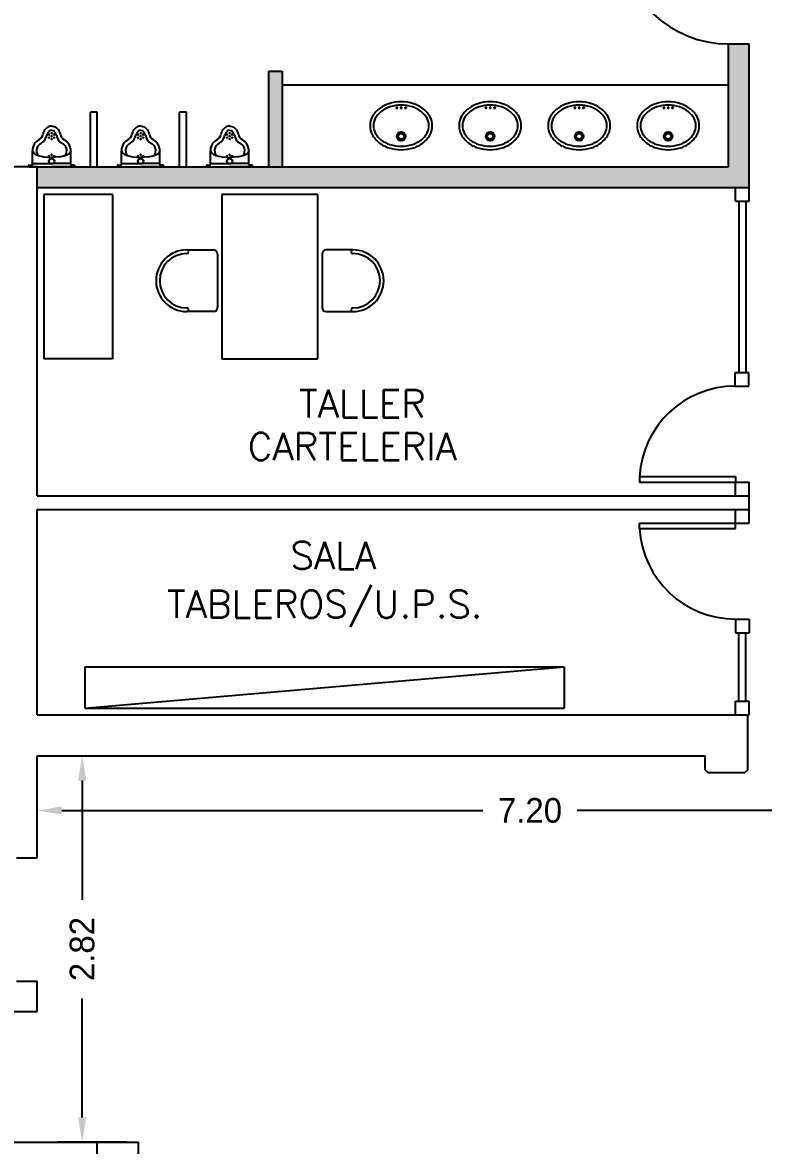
# Model space of a CAD drawing. Header units: metres. Extents: x 95 to 486, y 2972 to 3465.
# Drawn here: x 175.57 to 180.98, y 3406.43 to 3414.63 of the extents above; entities that cross this region are included whole.
import ezdxf

# ---------------------------------------------------------------- set-up
doc = ezdxf.new("R2010")
doc.units = ezdxf.units.M
for name, color, linetype in [('0_HOJA-CARATULA', 7, 'Continuous'), ('0_MUROS', 7, 'Continuous'), ('0_PUERTAS-VENTANAS', 3, 'Continuous'), ('0_SANITARIOS', 1, 'Continuous'), ('C_COTAS', 5, 'Continuous'), ('E_EQUIPAMIENTO', 1, 'Continuous'), ('T_TEXTOS', 3, 'Continuous')]:
    doc.layers.add(name, color=color, linetype=linetype)
doc.styles.add('ROMANS', font='romans.shx', dxfattribs={"width": 0.8, "height": 0.15})
doc.dimstyles.get("Standard").update_dxf_attribs({"dimtxt": 0.18, "dimasz": 0.18, "dimexe": 0.18, "dimexo": 0.0625, "dimgap": 0.09, "dimtad": 0, "dimzin": 0, "dimdsep": 46, "dimtxsty": 'Standard', "dimcen": 0.09, "dimadec": 0, "dimazin": 0, "dimtfac": 1, "dimtofl": 0, "dimtmove": 0, "dimatfit": 3, "dimfxl": 1, "dimtolj": 1, "dimtzin": 0, "dimarcsym": 0})
doc.dimstyles.new('STANDARD$0', dxfattribs={"dimtxt": 0.2, "dimasz": 0.18, "dimexe": 0.18, "dimexo": 0.0625, "dimgap": 0.09, "dimtad": 0, "dimzin": 0, "dimdsep": 46, "dimtxsty": 'ROMANS', "dimblk": 'OBLIQUE', "dimsah": 1, "dimcen": 0.09, "dimse1": 1, "dimse2": 1, "dimadec": 0, "dimazin": 0, "dimtfac": 1, "dimtofl": 0, "dimtmove": 0, "dimatfit": 3, "dimldrblk": 'OBLIQUE', "dimfxl": 1, "dimtolj": 1, "dimtzin": 0, "dimarcsym": 0})

# ---------------------------------------------------------------- blocks, each defined once
blk = doc.blocks.new('*D303')
at = {"layer": 'C_COTAS', "color": 0, "lineweight": -2, "transparency": 16777216}
for p, q in [((175.7411, 3409.2745), (176.188, 3409.2745)), ((176.008, 3409.0945), (176.008, 3408.2251)), ((176.008, 3406.6358), (176.008, 3407.5051)), ((176.3286, 3406.4558), (175.828, 3406.4558))]:
    blk.add_line(p, q, dxfattribs=at)
at = {"layer": 'C_COTAS', "color": 0, "transparency": 16777216}
for points in [[(175.978, 3409.0945), (176.038, 3409.0945), (176.008, 3409.2745)], [(175.978, 3406.6358), (176.038, 3406.6358), (176.008, 3406.4558)]]:
    blk.add_solid(points, dxfattribs=at)
at = {"layer": 'DEFPOINTS', "color": 0, "transparency": 16777216}
for p in [(175.6786, 3409.2745), (176.008, 3406.4558), (176.3911, 3406.4558)]:
    blk.add_point(p, dxfattribs=at)
at = {"layer": 'C_COTAS', "color": 0, "transparency": 16777216, "insert": (176.008, 3407.8651), "char_height": 0.18, "attachment_point": 5, "rotation": 90}
blk.add_mtext('\\A1;2.82', dxfattribs=at)
blk = doc.blocks.new('*D304')
at = {"layer": 'C_COTAS', "color": 0, "lineweight": -2, "transparency": 16777216}
for p, q in [((175.6786, 3408.712), (175.6786, 3409.0564)), ((182.8786, 3407.9859), (182.8786, 3409.0564)), ((175.8586, 3408.8764), (178.9336, 3408.8764)), ((182.6986, 3408.8764), (179.6236, 3408.8764))]:
    blk.add_line(p, q, dxfattribs=at)
at = {"layer": 'C_COTAS', "color": 0, "transparency": 16777216}
for points in [[(175.8586, 3408.9064), (175.8586, 3408.8464), (175.6786, 3408.8764)], [(182.6986, 3408.9064), (182.6986, 3408.8464), (182.8786, 3408.8764)]]:
    blk.add_solid(points, dxfattribs=at)
at = {"layer": 'DEFPOINTS', "color": 0, "transparency": 16777216}
for p in [(175.6786, 3408.8764), (175.6786, 3408.6495), (182.8786, 3407.9234)]:
    blk.add_point(p, dxfattribs=at)
at = {"layer": 'C_COTAS', "color": 0, "transparency": 16777216, "insert": (179.2786, 3408.8764), "char_height": 0.18, "attachment_point": 5}
blk.add_mtext('\\A1;7.20', dxfattribs=at)

msp = doc.modelspace()

# ---------------------------------------------------------------- hatches: boundary and pattern name
at = {"layer": '0_MUROS'}
msp.add_hatch(color=256, dxfattribs=at).paths.add_polyline_path([(176.8186, 3413.5745), (175.6786, 3413.5745), (175.6786, 3413.4245), (180.8786, 3413.4245), (180.8786, 3414.4745), (180.7286, 3414.4745), (180.7286, 3413.5745)])
h = msp.add_hatch(color=256, dxfattribs=at)
h.paths.add_polyline_path([(177.4686, 3414.2745), (177.3686, 3414.2745), (177.3686, 3413.5745), (177.4686, 3413.5745)])
h.paths.add_polyline_path([(174.8186, 3414.2745), (174.7186, 3414.2745), (174.7186, 3413.5745), (174.8186, 3413.5745)])

# ---------------------------------------------------------------- linework, layer by layer
at = {"layer": '0_HOJA-CARATULA'}
for p, q in [((175.5286, 3408.5306), (175.6786, 3408.5306)), ((175.5286, 3407.6306), (175.6786, 3407.6306))]:
    msp.add_line(p, q, dxfattribs=at)
at = {"layer": '0_MUROS'}
for p, q in [((180.7286, 3413.5745), (180.7286, 3414.4745)), ((180.7286, 3414.4745), (180.8786, 3414.4745)), ((180.8786, 3413.4245), (180.8786, 3414.4745)), ((177.3686, 3414.2745), (177.3686, 3413.5745)), ((177.3686, 3414.2745), (177.4686, 3414.2745)), ((177.4686, 3414.2745), (177.4686, 3413.5745)), ((176.1186, 3413.9745), (176.0686, 3413.9745)), ((176.0686, 3413.5745), (176.0686, 3413.9745)), ((176.1186, 3413.9745), (176.0686, 3413.9745)), ((176.0686, 3413.5745), (176.0686, 3413.9745)), ((176.1186, 3413.5745), (176.1186, 3413.9745)), ((176.1186, 3413.5745), (176.1186, 3413.9745)), ((176.7186, 3413.5745), (176.7186, 3413.9745)), ((176.7686, 3413.9745), (176.7186, 3413.9745)), ((176.7186, 3413.5745), (176.7186, 3413.9745)), ((176.7686, 3413.9745), (176.7186, 3413.9745)), ((176.7186, 3413.5745), (176.7186, 3413.9745)), ((176.7686, 3413.9745), (176.7186, 3413.9745)), ((176.7686, 3413.5745), (176.7686, 3413.9745)), ((176.7686, 3413.5745), (176.7686, 3413.9745)), ((176.7686, 3413.5745), (176.7686, 3413.9745)), ((175.6786, 3413.5745), (171.3786, 3413.5745)), ((175.6786, 3413.5745), (177.3686, 3413.5745)), ((175.6786, 3411.1745), (175.6786, 3413.5745)), ((176.8186, 3413.5745), (180.7286, 3413.5745)), ((175.6786, 3413.4245), (180.8786, 3413.4245)), ((175.6786, 3411.1745), (180.8786, 3411.1745)), ((180.8786, 3411.0745), (180.8786, 3411.1745)), ((175.6786, 3409.5745), (175.6786, 3411.0745)), ((175.6786, 3411.0745), (180.8786, 3411.0745)), ((175.6786, 3409.5745), (180.8686, 3409.5745)), ((180.8686, 3409.2745), (180.8686, 3409.5745)), ((175.6786, 3409.2745), (180.5579, 3409.2745)), ((175.6786, 3408.5306), (175.6786, 3409.2745)), ((180.5579, 3409.1745), (180.5579, 3409.2745)), ((180.8686, 3409.1745), (180.8686, 3409.2745)), ((180.8686, 3409.2745), (180.8686, 3409.2745)), ((180.5779, 3409.1545), (180.5579, 3409.1745)), ((180.5779, 3409.1545), (180.8486, 3409.1545)), ((180.8686, 3409.1745), (180.8486, 3409.1545)), ((175.6786, 3408.5306), (175.6786, 3408.581)), ((175.6786, 3407.4058), (175.6786, 3407.6306)), ((175.6786, 3407.4058), (172.4038, 3407.4058)), ((170.5286, 3406.4558), (176.4186, 3406.4558)), ((176.1186, 3406.3058), (176.1186, 3406.4558)), ((176.4186, 3406.3058), (176.4186, 3406.4558))]:
    msp.add_line(p, q, dxfattribs=at)
at = {"layer": '0_PUERTAS-VENTANAS'}
for p, q in [((180.7786, 3413.3245), (180.7786, 3413.4245)), ((180.8786, 3413.3245), (180.8786, 3413.4245)), ((180.7786, 3413.3245), (180.8786, 3413.3245)), ((180.7786, 3413.3245), (180.8786, 3413.3245)), ((180.8036, 3413.3245), (180.8036, 3412.0745)), ((180.8536, 3413.3245), (180.8536, 3412.0745)), ((180.7779, 3411.9745), (180.7779, 3412.0745)), ((180.7779, 3412.0745), (180.8779, 3412.0745)), ((180.7779, 3412.0745), (180.8779, 3412.0745)), ((180.8779, 3411.9745), (180.8779, 3412.0745)), ((180.7779, 3411.9745), (180.8779, 3411.9745)), ((180.0786, 3411.3145), (180.7786, 3411.3145)), ((180.0786, 3411.3145), (180.0786, 3411.2745)), ((180.0786, 3411.2745), (180.7786, 3411.2745)), ((180.7786, 3411.3145), (180.7786, 3411.2745)), ((180.7786, 3411.1745), (180.7786, 3411.2745)), ((180.7786, 3411.2745), (180.8786, 3411.2745)), ((180.7786, 3411.2745), (180.8786, 3411.2745)), ((180.8786, 3411.1745), (180.8786, 3411.2745)), ((180.7786, 3411.1745), (180.8786, 3411.1745)), ((180.7793, 3410.9745), (180.7793, 3411.0745)), ((180.8793, 3410.9745), (180.8793, 3411.0745)), ((180.0793, 3410.9745), (180.7793, 3410.9745)), ((180.0793, 3410.9345), (180.0793, 3410.9745)), ((180.0793, 3410.9345), (180.7793, 3410.9345)), ((180.7793, 3410.9345), (180.7793, 3410.9745)), ((180.7793, 3410.9745), (180.8793, 3410.9745)), ((180.7793, 3410.9745), (180.8793, 3410.9745)), ((180.7786, 3410.2745), (180.7786, 3410.1745)), ((180.7786, 3410.2745), (180.8786, 3410.2745)), ((180.8786, 3410.2745), (180.8786, 3410.1745)), ((180.7786, 3410.1745), (180.8786, 3410.1745)), ((180.7786, 3410.1745), (180.8786, 3410.1745)), ((180.8043, 3409.6745), (180.8043, 3410.1745)), ((180.8543, 3409.6745), (180.8543, 3410.1745)), ((180.7793, 3409.5745), (180.7793, 3409.6745)), ((180.7793, 3409.6745), (180.8793, 3409.6745)), ((180.7793, 3409.6745), (180.8793, 3409.6745)), ((180.8793, 3409.5745), (180.8793, 3409.6745)), ((180.7793, 3409.5745), (180.8793, 3409.5745))]:
    msp.add_line(p, q, dxfattribs=at)
at = {"layer": '0_PUERTAS-VENTANAS', "color": 5}
for centre, radius, start, end in [((180.7286, 3415.2745), 0.8016, 183.57633, 270), ((180.7775, 3411.2745), 0.7, 89.90638, 176.72425), ((180.7782, 3410.9745), 0.7, 183.27575, 270.09362)]:
    msp.add_arc(centre, radius, start, end, dxfattribs=at)
at = {"layer": '0_SANITARIOS'}
msp.add_line((177.4686, 3414.1745), (180.7286, 3414.1745), dxfattribs=at)
at = {"layer": '0_SANITARIOS', "color": 2}
for p, q in [((175.7848, 3413.8745), (175.7596, 3413.8674)), ((175.7848, 3413.8745), (175.7596, 3413.8674)), ((175.7848, 3413.8745), (175.81, 3413.8674)), ((175.7848, 3413.8745), (175.81, 3413.8674)), ((176.4348, 3413.8745), (176.4096, 3413.8674)), ((176.4348, 3413.8745), (176.4096, 3413.8674)), ((176.4348, 3413.8745), (176.46, 3413.8674)), ((176.4348, 3413.8745), (176.46, 3413.8674)), ((177.0848, 3413.8745), (177.0596, 3413.8674)), ((177.0848, 3413.8745), (177.0596, 3413.8674)), ((177.0848, 3413.8745), (177.11, 3413.8674)), ((177.0848, 3413.8745), (177.11, 3413.8674)), ((175.7848, 3413.8433), (175.7722, 3413.8398)), ((175.7848, 3413.8433), (175.7722, 3413.8398)), ((175.7848, 3413.8433), (175.7975, 3413.8398)), ((175.7848, 3413.8433), (175.7975, 3413.8398)), ((176.4348, 3413.8433), (176.4222, 3413.8398)), ((176.4348, 3413.8433), (176.4222, 3413.8398)), ((176.4348, 3413.8433), (176.4475, 3413.8398)), ((176.4348, 3413.8433), (176.4475, 3413.8398)), ((177.0848, 3413.8433), (177.0722, 3413.8398)), ((177.0848, 3413.8433), (177.0722, 3413.8398)), ((177.0848, 3413.8433), (177.0975, 3413.8398)), ((177.0848, 3413.8433), (177.0975, 3413.8398)), ((175.6448, 3413.6921), (175.6518, 3413.6773)), ((175.6448, 3413.5935), (175.6448, 3413.6921)), ((175.6448, 3413.6921), (175.6518, 3413.6773)), ((175.6448, 3413.5935), (175.6448, 3413.6921)), ((175.7275, 3413.6485), (175.7848, 3413.6444)), ((175.7275, 3413.6485), (175.7848, 3413.6444)), ((175.8422, 3413.6485), (175.7848, 3413.6444)), ((175.8422, 3413.6485), (175.7848, 3413.6444)), ((175.9248, 3413.6921), (175.9179, 3413.6773)), ((175.9248, 3413.6921), (175.9179, 3413.6773)), ((175.9248, 3413.5935), (175.9248, 3413.6921)), ((175.9248, 3413.5935), (175.9248, 3413.6921)), ((176.2948, 3413.6921), (176.3018, 3413.6773)), ((176.2948, 3413.5935), (176.2948, 3413.6921)), ((176.2948, 3413.6921), (176.3018, 3413.6773)), ((176.2948, 3413.5935), (176.2948, 3413.6921)), ((176.3775, 3413.6485), (176.4348, 3413.6444)), ((176.3775, 3413.6485), (176.4348, 3413.6444)), ((176.4922, 3413.6485), (176.4348, 3413.6444)), ((176.4922, 3413.6485), (176.4348, 3413.6444)), ((176.5748, 3413.6921), (176.5679, 3413.6773)), ((176.5748, 3413.6921), (176.5679, 3413.6773)), ((176.5748, 3413.5935), (176.5748, 3413.6921)), ((176.5748, 3413.5935), (176.5748, 3413.6921)), ((176.9448, 3413.6921), (176.9518, 3413.6773)), ((176.9448, 3413.5935), (176.9448, 3413.6921)), ((176.9448, 3413.6921), (176.9518, 3413.6773)), ((176.9448, 3413.5935), (176.9448, 3413.6921)), ((177.0275, 3413.6485), (177.0848, 3413.6444)), ((177.0275, 3413.6485), (177.0848, 3413.6444)), ((177.1422, 3413.6485), (177.0848, 3413.6444)), ((177.1422, 3413.6485), (177.0848, 3413.6444)), ((177.2248, 3413.6921), (177.2179, 3413.6773)), ((177.2248, 3413.6921), (177.2179, 3413.6773)), ((177.2248, 3413.5935), (177.2248, 3413.6921)), ((177.2248, 3413.5935), (177.2248, 3413.6921)), ((175.6208, 3413.5865), (175.6378, 3413.5865)), ((175.6208, 3413.5745), (175.7848, 3413.5745)), ((175.6498, 3413.5995), (175.7742, 3413.5995)), ((175.6498, 3413.5995), (175.7742, 3413.5995)), ((175.9488, 3413.5745), (175.7848, 3413.5745)), ((175.9198, 3413.5995), (175.7955, 3413.5995)), ((175.9198, 3413.5995), (175.7955, 3413.5995)), ((175.9488, 3413.5865), (175.9318, 3413.5865)), ((176.2708, 3413.5865), (176.2878, 3413.5865)), ((176.2708, 3413.5745), (176.4348, 3413.5745)), ((176.2998, 3413.5995), (176.4242, 3413.5995)), ((176.2998, 3413.5995), (176.4242, 3413.5995)), ((176.5988, 3413.5745), (176.4348, 3413.5745)), ((176.5698, 3413.5995), (176.4455, 3413.5995)), ((176.5698, 3413.5995), (176.4455, 3413.5995)), ((176.5988, 3413.5865), (176.5818, 3413.5865)), ((176.9208, 3413.5865), (176.9378, 3413.5865)), ((176.9208, 3413.5745), (177.0848, 3413.5745)), ((176.9498, 3413.5995), (177.0742, 3413.5995)), ((176.9498, 3413.5995), (177.0742, 3413.5995)), ((177.2488, 3413.5745), (177.0848, 3413.5745)), ((177.2198, 3413.5995), (177.0955, 3413.5995)), ((177.2198, 3413.5995), (177.0955, 3413.5995)), ((177.2488, 3413.5865), (177.2318, 3413.5865))]:
    msp.add_line(p, q, dxfattribs=at)
for centre, radius in [((175.7658, 3413.8106), 0.003), ((175.7658, 3413.8106), 0.003), ((175.7658, 3413.7886), 0.003), ((175.7658, 3413.7886), 0.003), ((175.7848, 3413.8216), 0.003), ((175.7848, 3413.8216), 0.003), ((175.7848, 3413.7996), 0.003), ((175.7848, 3413.7996), 0.003), ((175.8039, 3413.8106), 0.003), ((175.8039, 3413.8106), 0.003), ((175.8039, 3413.7886), 0.003), ((175.8039, 3413.7886), 0.003), ((176.4158, 3413.8106), 0.003), ((176.4158, 3413.8106), 0.003), ((176.4158, 3413.7886), 0.003), ((176.4158, 3413.7886), 0.003), ((176.4348, 3413.8216), 0.003), ((176.4348, 3413.8216), 0.003), ((176.4348, 3413.7996), 0.003), ((176.4348, 3413.7996), 0.003), ((176.4539, 3413.8106), 0.003), ((176.4539, 3413.8106), 0.003), ((176.4539, 3413.7886), 0.003), ((176.4539, 3413.7886), 0.003), ((177.0658, 3413.8106), 0.003), ((177.0658, 3413.8106), 0.003), ((177.0658, 3413.7886), 0.003), ((177.0658, 3413.7886), 0.003), ((177.0848, 3413.8216), 0.003), ((177.0848, 3413.8216), 0.003), ((177.0848, 3413.7996), 0.003), ((177.0848, 3413.7996), 0.003), ((177.1039, 3413.8106), 0.003), ((177.1039, 3413.8106), 0.003), ((177.1039, 3413.7886), 0.003), ((177.1039, 3413.7886), 0.003), ((178.3375, 3413.7982), 0.0325), ((178.3375, 3413.7982), 0.021), ((178.9875, 3413.7982), 0.0325), ((178.9875, 3413.7982), 0.021), ((179.6375, 3413.7982), 0.0325), ((179.6375, 3413.7982), 0.021), ((180.2875, 3413.7982), 0.0325), ((180.2875, 3413.7982), 0.021), ((175.7848, 3413.7776), 0.003), ((175.7848, 3413.7776), 0.003), ((176.4348, 3413.7776), 0.003), ((176.4348, 3413.7776), 0.003), ((177.0848, 3413.7776), 0.003), ((177.0848, 3413.7776), 0.003), ((175.7658, 3413.6527), 0.003), ((175.7658, 3413.6527), 0.003), ((175.7848, 3413.6164), 0.02), ((175.7848, 3413.6164), 0.02), ((175.7848, 3413.6637), 0.003), ((175.7848, 3413.6637), 0.003), ((175.8039, 3413.6527), 0.003), ((175.8039, 3413.6527), 0.003), ((176.4158, 3413.6527), 0.003), ((176.4158, 3413.6527), 0.003), ((176.4348, 3413.6164), 0.02), ((176.4348, 3413.6164), 0.02), ((176.4348, 3413.6637), 0.003), ((176.4348, 3413.6637), 0.003), ((176.4539, 3413.6527), 0.003), ((176.4539, 3413.6527), 0.003), ((177.0658, 3413.6527), 0.003), ((177.0658, 3413.6527), 0.003), ((177.0848, 3413.6164), 0.02), ((177.0848, 3413.6164), 0.02), ((177.0848, 3413.6637), 0.003), ((177.0848, 3413.6637), 0.003), ((177.1039, 3413.6527), 0.003), ((177.1039, 3413.6527), 0.003)]:
    msp.add_circle(centre, radius, dxfattribs=at)
for centre, radius, start, end in [((178.3188, 3413.8141), 0.2331, 107.67322, 127.56859), ((178.3375, 3413.7554), 0.2948, 90, 107.67322), ((178.3375, 3413.7554), 0.2948, 72.32678, 90), ((178.3563, 3413.8141), 0.2331, 52.43141, 72.32678), ((178.9688, 3413.8141), 0.2331, 107.67322, 127.56859), ((178.9875, 3413.7554), 0.2948, 90, 107.67322), ((178.9875, 3413.7554), 0.2948, 72.32678, 90), ((179.0063, 3413.8141), 0.2331, 52.43141, 72.32678), ((179.6188, 3413.8141), 0.2331, 107.67322, 127.56859), ((179.6375, 3413.7554), 0.2948, 90, 107.67322), ((179.6375, 3413.7554), 0.2948, 72.32678, 90), ((179.6563, 3413.8141), 0.2331, 52.43141, 72.32678), ((180.2688, 3413.8141), 0.2331, 107.67322, 127.56859), ((180.2875, 3413.7554), 0.2948, 90, 107.67322), ((180.2875, 3413.7554), 0.2948, 72.32678, 90), ((180.3063, 3413.8141), 0.2331, 52.43141, 72.32678), ((178.2901, 3413.8514), 0.1861, 127.56859, 151.69853), ((178.2901, 3413.8514), 0.1611, 127.56859, 151.69853), ((178.3188, 3413.8141), 0.2081, 107.67322, 127.56859), ((178.3375, 3413.7554), 0.2698, 90, 107.67322), ((178.303, 3414.0065), 0.00229, 146.21296, 180), ((178.303, 3414.0065), 0.00229, 180, 213.78704), ((178.3046, 3414.0054), 0.0043, 121.75948, 146.21296), ((178.3046, 3414.0076), 0.0043, 213.78704, 238.24052), ((178.3058, 3414.0036), 0.00641, 104.38181, 121.75948), ((178.3058, 3414.0094), 0.00641, 238.24052, 255.61819), ((178.3065, 3414.0007), 0.00933, 90, 104.38181), ((178.3065, 3414.0122), 0.00933, 255.61819, 270), ((178.3065, 3414.0007), 0.00933, 75.61819, 90), ((178.3065, 3414.0122), 0.00933, 270, 284.38181), ((178.3072, 3414.0036), 0.00641, 58.24052, 75.61819), ((178.3072, 3414.0094), 0.00641, 284.38181, 301.75948), ((178.3083, 3414.0054), 0.0043, 33.78704, 58.24052), ((178.3083, 3414.0076), 0.0043, 301.75948, 326.21296), ((178.31, 3414.0065), 0.00229, 0, 33.78704), ((178.31, 3414.0065), 0.00229, 326.21296, 0), ((178.334, 3414.0065), 0.00229, 146.21296, 180), ((178.334, 3414.0065), 0.00229, 180, 213.78704), ((178.3357, 3414.0054), 0.0043, 121.75948, 146.21296), ((178.3357, 3414.0076), 0.0043, 213.78704, 238.24052), ((178.3368, 3414.0036), 0.00641, 104.38181, 121.75948), ((178.3368, 3414.0094), 0.00641, 238.24052, 255.61819), ((178.3375, 3414.0007), 0.00933, 90, 104.38181), ((178.3375, 3414.0122), 0.00933, 255.61819, 270), ((178.3375, 3413.7554), 0.2698, 72.32678, 90), ((178.3375, 3414.0007), 0.00933, 75.61819, 90), ((178.3375, 3414.0122), 0.00933, 270, 284.38181), ((178.3383, 3414.0036), 0.00641, 58.24052, 75.61819), ((178.3383, 3414.0094), 0.00641, 284.38181, 301.75948), ((178.3394, 3414.0054), 0.0043, 33.78704, 58.24052), ((178.3394, 3414.0076), 0.0043, 301.75948, 326.21296), ((178.341, 3414.0065), 0.00229, 0, 33.78704), ((178.341, 3414.0065), 0.00229, 326.21296, 0), ((178.3665, 3414.0065), 0.00229, 146.21296, 180), ((178.3665, 3414.0065), 0.00229, 180, 213.78704), ((178.3682, 3414.0054), 0.0043, 121.75948, 146.21296), ((178.3682, 3414.0076), 0.0043, 213.78704, 238.24052), ((178.3693, 3414.0036), 0.00641, 104.38181, 121.75948), ((178.3693, 3414.0094), 0.00641, 238.24052, 255.61819), ((178.37, 3414.0007), 0.00933, 90, 104.38181), ((178.37, 3414.0122), 0.00933, 255.61819, 270), ((178.37, 3414.0007), 0.00933, 75.61819, 90), ((178.37, 3414.0122), 0.00933, 270, 284.38181), ((178.3708, 3414.0036), 0.00641, 58.24052, 75.61819), ((178.3708, 3414.0094), 0.00641, 284.38181, 301.75948), ((178.3719, 3414.0054), 0.0043, 33.78704, 58.24052), ((178.3719, 3414.0076), 0.0043, 301.75948, 326.21296), ((178.3735, 3414.0065), 0.00229, 0, 33.78704), ((178.3735, 3414.0065), 0.00229, 326.21296, 0), ((178.3563, 3413.8141), 0.2081, 52.43141, 72.32678), ((178.385, 3413.8514), 0.1611, 28.30147, 52.43141), ((178.385, 3413.8514), 0.1861, 28.30147, 52.43141), ((178.9401, 3413.8514), 0.1861, 127.56859, 151.69853), ((178.9401, 3413.8514), 0.1611, 127.56859, 151.69853), ((178.9688, 3413.8141), 0.2081, 107.67322, 127.56859), ((178.9875, 3413.7554), 0.2698, 90, 107.67322), ((178.953, 3414.0065), 0.00229, 146.21296, 180), ((178.953, 3414.0065), 0.00229, 180, 213.78704), ((178.9546, 3414.0054), 0.0043, 121.75948, 146.21296), ((178.9546, 3414.0076), 0.0043, 213.78704, 238.24052), ((178.9558, 3414.0036), 0.00641, 104.38181, 121.75948), ((178.9558, 3414.0094), 0.00641, 238.24052, 255.61819), ((178.9565, 3414.0007), 0.00933, 90, 104.38181), ((178.9565, 3414.0122), 0.00933, 255.61819, 270), ((178.9565, 3414.0007), 0.00933, 75.61819, 90), ((178.9565, 3414.0122), 0.00933, 270, 284.38181), ((178.9572, 3414.0036), 0.00641, 58.24052, 75.61819), ((178.9572, 3414.0094), 0.00641, 284.38181, 301.75948), ((178.9583, 3414.0054), 0.0043, 33.78704, 58.24052), ((178.9583, 3414.0076), 0.0043, 301.75948, 326.21296), ((178.96, 3414.0065), 0.00229, 0, 33.78704), ((178.96, 3414.0065), 0.00229, 326.21296, 0), ((178.984, 3414.0065), 0.00229, 146.21296, 180), ((178.984, 3414.0065), 0.00229, 180, 213.78704), ((178.9857, 3414.0054), 0.0043, 121.75948, 146.21296), ((178.9857, 3414.0076), 0.0043, 213.78704, 238.24052), ((178.9868, 3414.0036), 0.00641, 104.38181, 121.75948), ((178.9868, 3414.0094), 0.00641, 238.24052, 255.61819), ((178.9875, 3414.0007), 0.00933, 90, 104.38181), ((178.9875, 3414.0122), 0.00933, 255.61819, 270), ((178.9875, 3413.7554), 0.2698, 72.32678, 90), ((178.9875, 3414.0007), 0.00933, 75.61819, 90), ((178.9875, 3414.0122), 0.00933, 270, 284.38181), ((178.9883, 3414.0036), 0.00641, 58.24052, 75.61819), ((178.9883, 3414.0094), 0.00641, 284.38181, 301.75948), ((178.9894, 3414.0054), 0.0043, 33.78704, 58.24052), ((178.9894, 3414.0076), 0.0043, 301.75948, 326.21296), ((178.991, 3414.0065), 0.00229, 0, 33.78704), ((178.991, 3414.0065), 0.00229, 326.21296, 0), ((179.0165, 3414.0065), 0.00229, 146.21296, 180), ((179.0165, 3414.0065), 0.00229, 180, 213.78704), ((179.0182, 3414.0054), 0.0043, 121.75948, 146.21296), ((179.0182, 3414.0076), 0.0043, 213.78704, 238.24052), ((179.0193, 3414.0036), 0.00641, 104.38181, 121.75948), ((179.0193, 3414.0094), 0.00641, 238.24052, 255.61819), ((179.02, 3414.0007), 0.00933, 90, 104.38181), ((179.02, 3414.0122), 0.00933, 255.61819, 270), ((179.02, 3414.0007), 0.00933, 75.61819, 90), ((179.02, 3414.0122), 0.00933, 270, 284.38181), ((179.0208, 3414.0036), 0.00641, 58.24052, 75.61819), ((179.0208, 3414.0094), 0.00641, 284.38181, 301.75948), ((179.0219, 3414.0054), 0.0043, 33.78704, 58.24052), ((179.0219, 3414.0076), 0.0043, 301.75948, 326.21296), ((179.0235, 3414.0065), 0.00229, 0, 33.78704), ((179.0235, 3414.0065), 0.00229, 326.21296, 0), ((179.0063, 3413.8141), 0.2081, 52.43141, 72.32678), ((179.035, 3413.8514), 0.1611, 28.30147, 52.43141), ((179.035, 3413.8514), 0.1861, 28.30147, 52.43141), ((179.5901, 3413.8514), 0.1861, 127.56859, 151.69853), ((179.5901, 3413.8514), 0.1611, 127.56859, 151.69853), ((179.6188, 3413.8141), 0.2081, 107.67322, 127.56859), ((179.6375, 3413.7554), 0.2698, 90, 107.67322), ((179.603, 3414.0065), 0.00229, 146.21296, 180), ((179.603, 3414.0065), 0.00229, 180, 213.78704), ((179.6046, 3414.0054), 0.0043, 121.75948, 146.21296), ((179.6046, 3414.0076), 0.0043, 213.78704, 238.24052), ((179.6058, 3414.0036), 0.00641, 104.38181, 121.75948), ((179.6058, 3414.0094), 0.00641, 238.24052, 255.61819), ((179.6065, 3414.0007), 0.00933, 90, 104.38181), ((179.6065, 3414.0122), 0.00933, 255.61819, 270), ((179.6065, 3414.0007), 0.00933, 75.61819, 90), ((179.6065, 3414.0122), 0.00933, 270, 284.38181), ((179.6072, 3414.0036), 0.00641, 58.24052, 75.61819), ((179.6072, 3414.0094), 0.00641, 284.38181, 301.75948), ((179.6083, 3414.0054), 0.0043, 33.78704, 58.24052), ((179.6083, 3414.0076), 0.0043, 301.75948, 326.21296), ((179.61, 3414.0065), 0.00229, 0, 33.78704), ((179.61, 3414.0065), 0.00229, 326.21296, 0), ((179.634, 3414.0065), 0.00229, 146.21296, 180), ((179.634, 3414.0065), 0.00229, 180, 213.78704), ((179.6357, 3414.0054), 0.0043, 121.75948, 146.21296), ((179.6357, 3414.0076), 0.0043, 213.78704, 238.24052), ((179.6368, 3414.0036), 0.00641, 104.38181, 121.75948), ((179.6368, 3414.0094), 0.00641, 238.24052, 255.61819), ((179.6375, 3414.0007), 0.00933, 90, 104.38181), ((179.6375, 3414.0122), 0.00933, 255.61819, 270), ((179.6375, 3413.7554), 0.2698, 72.32678, 90), ((179.6375, 3414.0007), 0.00933, 75.61819, 90), ((179.6375, 3414.0122), 0.00933, 270, 284.38181), ((179.6383, 3414.0036), 0.00641, 58.24052, 75.61819), ((179.6383, 3414.0094), 0.00641, 284.38181, 301.75948), ((179.6394, 3414.0054), 0.0043, 33.78704, 58.24052), ((179.6394, 3414.0076), 0.0043, 301.75948, 326.21296), ((179.641, 3414.0065), 0.00229, 0, 33.78704), ((179.641, 3414.0065), 0.00229, 326.21296, 0), ((179.6665, 3414.0065), 0.00229, 146.21296, 180), ((179.6665, 3414.0065), 0.00229, 180, 213.78704), ((179.6682, 3414.0054), 0.0043, 121.75948, 146.21296), ((179.6682, 3414.0076), 0.0043, 213.78704, 238.24052), ((179.6693, 3414.0036), 0.00641, 104.38181, 121.75948), ((179.6693, 3414.0094), 0.00641, 238.24052, 255.61819), ((179.67, 3414.0007), 0.00933, 90, 104.38181), ((179.67, 3414.0122), 0.00933, 255.61819, 270), ((179.67, 3414.0007), 0.00933, 75.61819, 90), ((179.67, 3414.0122), 0.00933, 270, 284.38181), ((179.6708, 3414.0036), 0.00641, 58.24052, 75.61819), ((179.6708, 3414.0094), 0.00641, 284.38181, 301.75948), ((179.6719, 3414.0054), 0.0043, 33.78704, 58.24052), ((179.6719, 3414.0076), 0.0043, 301.75948, 326.21296), ((179.6735, 3414.0065), 0.00229, 0, 33.78704), ((179.6735, 3414.0065), 0.00229, 326.21296, 0), ((179.6563, 3413.8141), 0.2081, 52.43141, 72.32678), ((179.685, 3413.8514), 0.1611, 28.30147, 52.43141), ((179.685, 3413.8514), 0.1861, 28.30147, 52.43141), ((180.2401, 3413.8514), 0.1861, 127.56859, 151.69853), ((180.2401, 3413.8514), 0.1611, 127.56859, 151.69853), ((180.2688, 3413.8141), 0.2081, 107.67322, 127.56859), ((180.2875, 3413.7554), 0.2698, 90, 107.67322), ((180.253, 3414.0065), 0.00229, 146.21296, 180), ((180.253, 3414.0065), 0.00229, 180, 213.78704), ((180.2546, 3414.0054), 0.0043, 121.75948, 146.21296), ((180.2546, 3414.0076), 0.0043, 213.78704, 238.24052), ((180.2558, 3414.0036), 0.00641, 104.38181, 121.75948), ((180.2558, 3414.0094), 0.00641, 238.24052, 255.61819), ((180.2565, 3414.0007), 0.00933, 90, 104.38181), ((180.2565, 3414.0122), 0.00933, 255.61819, 270), ((180.2565, 3414.0007), 0.00933, 75.61819, 90), ((180.2565, 3414.0122), 0.00933, 270, 284.38181), ((180.2572, 3414.0036), 0.00641, 58.24052, 75.61819), ((180.2572, 3414.0094), 0.00641, 284.38181, 301.75948), ((180.2583, 3414.0054), 0.0043, 33.78704, 58.24052), ((180.2583, 3414.0076), 0.0043, 301.75948, 326.21296), ((180.26, 3414.0065), 0.00229, 0, 33.78704), ((180.26, 3414.0065), 0.00229, 326.21296, 0), ((180.284, 3414.0065), 0.00229, 146.21296, 180), ((180.284, 3414.0065), 0.00229, 180, 213.78704), ((180.2857, 3414.0054), 0.0043, 121.75948, 146.21296), ((180.2857, 3414.0076), 0.0043, 213.78704, 238.24052), ((180.2868, 3414.0036), 0.00641, 104.38181, 121.75948), ((180.2868, 3414.0094), 0.00641, 238.24052, 255.61819), ((180.2875, 3414.0007), 0.00933, 90, 104.38181), ((180.2875, 3414.0122), 0.00933, 255.61819, 270), ((180.2875, 3413.7554), 0.2698, 72.32678, 90), ((180.2875, 3414.0007), 0.00933, 75.61819, 90), ((180.2875, 3414.0122), 0.00933, 270, 284.38181), ((180.2883, 3414.0036), 0.00641, 58.24052, 75.61819), ((180.2883, 3414.0094), 0.00641, 284.38181, 301.75948), ((180.2894, 3414.0054), 0.0043, 33.78704, 58.24052), ((180.2894, 3414.0076), 0.0043, 301.75948, 326.21296), ((180.291, 3414.0065), 0.00229, 0, 33.78704), ((180.291, 3414.0065), 0.00229, 326.21296, 0), ((180.3165, 3414.0065), 0.00229, 146.21296, 180), ((180.3165, 3414.0065), 0.00229, 180, 213.78704), ((180.3182, 3414.0054), 0.0043, 121.75948, 146.21296), ((180.3182, 3414.0076), 0.0043, 213.78704, 238.24052), ((180.3193, 3414.0036), 0.00641, 104.38181, 121.75948), ((180.3193, 3414.0094), 0.00641, 238.24052, 255.61819), ((180.32, 3414.0007), 0.00933, 90, 104.38181), ((180.32, 3414.0122), 0.00933, 255.61819, 270), ((180.32, 3414.0007), 0.00933, 75.61819, 90), ((180.32, 3414.0122), 0.00933, 270, 284.38181), ((180.3208, 3414.0036), 0.00641, 58.24052, 75.61819), ((180.3208, 3414.0094), 0.00641, 284.38181, 301.75948), ((180.3219, 3414.0054), 0.0043, 33.78704, 58.24052), ((180.3219, 3414.0076), 0.0043, 301.75948, 326.21296), ((180.3235, 3414.0065), 0.00229, 0, 33.78704), ((180.3235, 3414.0065), 0.00229, 326.21296, 0), ((180.3063, 3413.8141), 0.2081, 52.43141, 72.32678), ((180.335, 3413.8514), 0.1611, 28.30147, 52.43141), ((180.335, 3413.8514), 0.1861, 28.30147, 52.43141), ((178.246, 3413.8752), 0.136, 151.69853, 180), ((178.246, 3413.8752), 0.136, 180, 208.30147), ((178.246, 3413.8752), 0.111, 151.69853, 180), ((178.246, 3413.8752), 0.111, 180, 208.30147), ((178.429, 3413.8752), 0.111, 0, 28.30147), ((178.429, 3413.8752), 0.111, 331.69853, 0), ((178.429, 3413.8752), 0.136, 0, 28.30147), ((178.429, 3413.8752), 0.136, 331.69853, 0), ((178.896, 3413.8752), 0.136, 151.69853, 180), ((178.896, 3413.8752), 0.136, 180, 208.30147), ((178.896, 3413.8752), 0.111, 151.69853, 180), ((178.896, 3413.8752), 0.111, 180, 208.30147), ((179.079, 3413.8752), 0.111, 0, 28.30147), ((179.079, 3413.8752), 0.111, 331.69853, 0), ((179.079, 3413.8752), 0.136, 0, 28.30147), ((179.079, 3413.8752), 0.136, 331.69853, 0), ((179.546, 3413.8752), 0.136, 151.69853, 180), ((179.546, 3413.8752), 0.136, 180, 208.30147), ((179.546, 3413.8752), 0.111, 151.69853, 180), ((179.546, 3413.8752), 0.111, 180, 208.30147), ((179.729, 3413.8752), 0.111, 0, 28.30147), ((179.729, 3413.8752), 0.111, 331.69853, 0), ((179.729, 3413.8752), 0.136, 0, 28.30147), ((179.729, 3413.8752), 0.136, 331.69853, 0), ((180.196, 3413.8752), 0.136, 151.69853, 180), ((180.196, 3413.8752), 0.136, 180, 208.30147), ((180.196, 3413.8752), 0.111, 151.69853, 180), ((180.196, 3413.8752), 0.111, 180, 208.30147), ((180.379, 3413.8752), 0.111, 0, 28.30147), ((180.379, 3413.8752), 0.111, 331.69853, 0), ((180.379, 3413.8752), 0.136, 0, 28.30147), ((180.379, 3413.8752), 0.136, 331.69853, 0), ((175.671, 3413.8188), 0.05, 297.96963, 353.1075), ((175.671, 3413.8188), 0.05, 297.96963, 353.1075), ((175.671, 3413.8188), 0.08, 297.96963, 351.11641), ((175.671, 3413.8188), 0.08, 297.96963, 351.11641), ((175.8252, 3413.7832), 0.1087, 145.68314, 164.24186), ((175.8252, 3413.7832), 0.1087, 145.68314, 164.24186), ((175.8005, 3413.8001), 0.0787, 121.25067, 145.68314), ((175.8005, 3413.8001), 0.0787, 121.25067, 145.68314), ((175.8252, 3413.7832), 0.0787, 145.68314, 162.87975), ((175.8252, 3413.7832), 0.0787, 145.68314, 162.87975), ((175.8005, 3413.8001), 0.0487, 125.52793, 145.68314), ((175.8005, 3413.8001), 0.0487, 125.52793, 145.68314), ((175.7692, 3413.8001), 0.0487, 34.31686, 54.47207), ((175.7692, 3413.8001), 0.0487, 34.31686, 54.47207), ((175.7445, 3413.7832), 0.0787, 17.12025, 34.31686), ((175.7445, 3413.7832), 0.0787, 17.12025, 34.31686), ((175.7692, 3413.8001), 0.0787, 34.31686, 58.74933), ((175.7692, 3413.8001), 0.0787, 34.31686, 58.74933), ((175.8987, 3413.8188), 0.08, 188.88359, 242.03037), ((175.8987, 3413.8188), 0.08, 188.88359, 242.03037), ((175.7445, 3413.7832), 0.1087, 15.75814, 34.31686), ((175.7445, 3413.7832), 0.1087, 15.75814, 34.31686), ((175.8987, 3413.8188), 0.05, 186.8925, 242.03037), ((175.8987, 3413.8188), 0.05, 186.8925, 242.03037), ((176.321, 3413.8188), 0.05, 297.96963, 353.1075), ((176.321, 3413.8188), 0.05, 297.96963, 353.1075), ((176.321, 3413.8188), 0.08, 297.96963, 351.11641), ((176.321, 3413.8188), 0.08, 297.96963, 351.11641), ((176.4752, 3413.7832), 0.1087, 145.68314, 164.24186), ((176.4752, 3413.7832), 0.1087, 145.68314, 164.24186), ((176.4505, 3413.8001), 0.0787, 121.25067, 145.68314), ((176.4505, 3413.8001), 0.0787, 121.25067, 145.68314), ((176.4752, 3413.7832), 0.0787, 145.68314, 162.87975), ((176.4752, 3413.7832), 0.0787, 145.68314, 162.87975), ((176.4505, 3413.8001), 0.0487, 125.52793, 145.68314), ((176.4505, 3413.8001), 0.0487, 125.52793, 145.68314), ((176.4192, 3413.8001), 0.0487, 34.31686, 54.47207), ((176.4192, 3413.8001), 0.0487, 34.31686, 54.47207), ((176.3945, 3413.7832), 0.0787, 17.12025, 34.31686), ((176.3945, 3413.7832), 0.0787, 17.12025, 34.31686), ((176.4192, 3413.8001), 0.0787, 34.31686, 58.74933), ((176.4192, 3413.8001), 0.0787, 34.31686, 58.74933), ((176.5487, 3413.8188), 0.08, 188.88359, 242.03037), ((176.5487, 3413.8188), 0.08, 188.88359, 242.03037), ((176.3945, 3413.7832), 0.1087, 15.75814, 34.31686), ((176.3945, 3413.7832), 0.1087, 15.75814, 34.31686), ((176.5487, 3413.8188), 0.05, 186.8925, 242.03037), ((176.5487, 3413.8188), 0.05, 186.8925, 242.03037), ((176.971, 3413.8188), 0.05, 297.96963, 353.1075), ((176.971, 3413.8188), 0.05, 297.96963, 353.1075), ((176.971, 3413.8188), 0.08, 297.96963, 351.11641), ((176.971, 3413.8188), 0.08, 297.96963, 351.11641), ((177.1252, 3413.7832), 0.1087, 145.68314, 164.24186), ((177.1252, 3413.7832), 0.1087, 145.68314, 164.24186), ((177.1005, 3413.8001), 0.0787, 121.25067, 145.68314), ((177.1005, 3413.8001), 0.0787, 121.25067, 145.68314), ((177.1252, 3413.7832), 0.0787, 145.68314, 162.87975), ((177.1252, 3413.7832), 0.0787, 145.68314, 162.87975), ((177.1005, 3413.8001), 0.0487, 125.52793, 145.68314), ((177.1005, 3413.8001), 0.0487, 125.52793, 145.68314), ((177.0692, 3413.8001), 0.0487, 34.31686, 54.47207), ((177.0692, 3413.8001), 0.0487, 34.31686, 54.47207), ((177.0445, 3413.7832), 0.0787, 17.12025, 34.31686), ((177.0445, 3413.7832), 0.0787, 17.12025, 34.31686), ((177.0692, 3413.8001), 0.0787, 34.31686, 58.74933), ((177.0692, 3413.8001), 0.0787, 34.31686, 58.74933), ((177.1987, 3413.8188), 0.08, 188.88359, 242.03037), ((177.1987, 3413.8188), 0.08, 188.88359, 242.03037), ((177.0445, 3413.7832), 0.1087, 15.75814, 34.31686), ((177.0445, 3413.7832), 0.1087, 15.75814, 34.31686), ((177.1987, 3413.8188), 0.05, 186.8925, 242.03037), ((177.1987, 3413.8188), 0.05, 186.8925, 242.03037), ((178.2901, 3413.8989), 0.1861, 208.30147, 232.43141), ((178.2901, 3413.8989), 0.1611, 208.30147, 232.43141), ((178.385, 3413.8989), 0.1611, 307.56859, 331.69853), ((178.385, 3413.8989), 0.1861, 307.56859, 331.69853), ((178.9401, 3413.8989), 0.1861, 208.30147, 232.43141), ((178.9401, 3413.8989), 0.1611, 208.30147, 232.43141), ((179.035, 3413.8989), 0.1611, 307.56859, 331.69853), ((179.035, 3413.8989), 0.1861, 307.56859, 331.69853), ((179.5901, 3413.8989), 0.1861, 208.30147, 232.43141), ((179.5901, 3413.8989), 0.1611, 208.30147, 232.43141), ((179.685, 3413.8989), 0.1611, 307.56859, 331.69853), ((179.685, 3413.8989), 0.1861, 307.56859, 331.69853), ((180.2401, 3413.8989), 0.1861, 208.30147, 232.43141), ((180.2401, 3413.8989), 0.1611, 208.30147, 232.43141), ((180.335, 3413.8989), 0.1611, 307.56859, 331.69853), ((180.335, 3413.8989), 0.1861, 307.56859, 331.69853), ((175.7383, 3413.6921), 0.0934, 117.96963, 179.99997), ((175.7383, 3413.6921), 0.0934, 117.96963, 179.99997), ((175.7383, 3413.6921), 0.0634, 117.96963, 211.43922), ((175.7383, 3413.6921), 0.0634, 117.96963, 211.43922), ((175.8314, 3413.6921), 0.0634, 328.56078, 62.03037), ((175.8314, 3413.6921), 0.0634, 328.56078, 62.03037), ((175.8314, 3413.6921), 0.0934, 0.00003, 62.03037), ((175.8314, 3413.6921), 0.0934, 0.00003, 62.03037), ((176.3883, 3413.6921), 0.0934, 117.96963, 179.99997), ((176.3883, 3413.6921), 0.0934, 117.96963, 179.99997), ((176.3883, 3413.6921), 0.0634, 117.96963, 211.43922), ((176.3883, 3413.6921), 0.0634, 117.96963, 211.43922), ((176.4814, 3413.6921), 0.0634, 328.56078, 62.03037), ((176.4814, 3413.6921), 0.0634, 328.56078, 62.03037), ((176.4814, 3413.6921), 0.0934, 0.00003, 62.03037), ((176.4814, 3413.6921), 0.0934, 0.00003, 62.03037), ((177.0383, 3413.6921), 0.0934, 117.96963, 179.99997), ((177.0383, 3413.6921), 0.0934, 117.96963, 179.99997), ((177.0383, 3413.6921), 0.0634, 117.96963, 211.43922), ((177.0383, 3413.6921), 0.0634, 117.96963, 211.43922), ((177.1314, 3413.6921), 0.0634, 328.56078, 62.03037), ((177.1314, 3413.6921), 0.0634, 328.56078, 62.03037), ((177.1314, 3413.6921), 0.0934, 0.00003, 62.03037), ((177.1314, 3413.6921), 0.0934, 0.00003, 62.03037), ((178.3188, 3413.9362), 0.2331, 232.43141, 252.32678), ((178.3188, 3413.9362), 0.2081, 232.43141, 252.32678), ((178.3375, 3413.995), 0.2948, 252.32678, 270), ((178.3375, 3413.995), 0.2698, 252.32678, 270), ((178.3375, 3413.995), 0.2698, 270, 287.67322), ((178.3375, 3413.995), 0.2948, 270, 287.67322), ((178.3563, 3413.9362), 0.2081, 287.67322, 307.56859), ((178.3563, 3413.9362), 0.2331, 287.67322, 307.56859), ((178.9688, 3413.9362), 0.2331, 232.43141, 252.32678), ((178.9688, 3413.9362), 0.2081, 232.43141, 252.32678), ((178.9875, 3413.995), 0.2948, 252.32678, 270), ((178.9875, 3413.995), 0.2698, 252.32678, 270), ((178.9875, 3413.995), 0.2698, 270, 287.67322), ((178.9875, 3413.995), 0.2948, 270, 287.67322), ((179.0063, 3413.9362), 0.2081, 287.67322, 307.56859), ((179.0063, 3413.9362), 0.2331, 287.67322, 307.56859), ((179.6188, 3413.9362), 0.2331, 232.43141, 252.32678), ((179.6188, 3413.9362), 0.2081, 232.43141, 252.32678), ((179.6375, 3413.995), 0.2948, 252.32678, 270), ((179.6375, 3413.995), 0.2698, 252.32678, 270), ((179.6375, 3413.995), 0.2698, 270, 287.67322), ((179.6375, 3413.995), 0.2948, 270, 287.67322), ((179.6563, 3413.9362), 0.2081, 287.67322, 307.56859), ((179.6563, 3413.9362), 0.2331, 287.67322, 307.56859), ((180.2688, 3413.9362), 0.2331, 232.43141, 252.32678), ((180.2688, 3413.9362), 0.2081, 232.43141, 252.32678), ((180.2875, 3413.995), 0.2948, 252.32678, 270), ((180.2875, 3413.995), 0.2698, 252.32678, 270), ((180.2875, 3413.995), 0.2698, 270, 287.67322), ((180.2875, 3413.995), 0.2948, 270, 287.67322), ((180.3063, 3413.9362), 0.2081, 287.67322, 307.56859), ((180.3063, 3413.9362), 0.2331, 287.67322, 307.56859), ((175.7209, 3413.7615), 0.1089, 230.60021, 251.20983), ((175.7209, 3413.7615), 0.1089, 230.60021, 251.20983), ((175.7594, 3413.8745), 0.2283, 251.20983, 261.97811), ((175.7594, 3413.8745), 0.2283, 251.20983, 261.97811), ((175.8103, 3413.8745), 0.2283, 278.02189, 288.79017), ((175.8103, 3413.8745), 0.2283, 278.02189, 288.79017), ((175.8488, 3413.7615), 0.1089, 288.79017, 309.39979), ((175.8488, 3413.7615), 0.1089, 288.79017, 309.39979), ((176.3709, 3413.7615), 0.1089, 230.60021, 251.20983), ((176.3709, 3413.7615), 0.1089, 230.60021, 251.20983), ((176.4094, 3413.8745), 0.2283, 251.20983, 261.97811), ((176.4094, 3413.8745), 0.2283, 251.20983, 261.97811), ((176.4603, 3413.8745), 0.2283, 278.02189, 288.79017), ((176.4603, 3413.8745), 0.2283, 278.02189, 288.79017), ((176.4988, 3413.7615), 0.1089, 288.79017, 309.39979), ((176.4988, 3413.7615), 0.1089, 288.79017, 309.39979), ((177.0209, 3413.7615), 0.1089, 230.60021, 251.20983), ((177.0209, 3413.7615), 0.1089, 230.60021, 251.20983), ((177.0594, 3413.8745), 0.2283, 251.20983, 261.97811), ((177.0594, 3413.8745), 0.2283, 251.20983, 261.97811), ((177.1103, 3413.8745), 0.2283, 278.02189, 288.79017), ((177.1103, 3413.8745), 0.2283, 278.02189, 288.79017), ((177.1488, 3413.7615), 0.1089, 288.79017, 309.39979), ((177.1488, 3413.7615), 0.1089, 288.79017, 309.39979), ((175.6208, 3413.5805), 0.006, 90, 270), ((175.6378, 3413.5935), 0.007, 270, 0), ((175.6378, 3413.5935), 0.007, 270, 0), ((175.6498, 3413.5945), 0.005, 89.99948, 179.99912), ((175.6498, 3413.5945), 0.005, 89.99948, 179.99912), ((175.9198, 3413.5945), 0.005, 0.00088, 90.00052), ((175.9198, 3413.5945), 0.005, 0.00088, 90.00052), ((175.9318, 3413.5935), 0.007, 180, 270), ((175.9318, 3413.5935), 0.007, 180, 270), ((175.9488, 3413.5805), 0.006, 270, 90), ((176.2708, 3413.5805), 0.006, 90, 270), ((176.2878, 3413.5935), 0.007, 270, 0), ((176.2878, 3413.5935), 0.007, 270, 0), ((176.2998, 3413.5945), 0.005, 89.99948, 179.99912), ((176.2998, 3413.5945), 0.005, 89.99948, 179.99912), ((176.5698, 3413.5945), 0.005, 0.00088, 90.00052), ((176.5698, 3413.5945), 0.005, 0.00088, 90.00052), ((176.5818, 3413.5935), 0.007, 180, 270), ((176.5818, 3413.5935), 0.007, 180, 270), ((176.5988, 3413.5805), 0.006, 270, 90), ((176.9208, 3413.5805), 0.006, 90, 270), ((176.9378, 3413.5935), 0.007, 270, 0), ((176.9378, 3413.5935), 0.007, 270, 0), ((176.9498, 3413.5945), 0.005, 89.99948, 179.99912), ((176.9498, 3413.5945), 0.005, 89.99948, 179.99912), ((177.2198, 3413.5945), 0.005, 0.00088, 90.00052), ((177.2198, 3413.5945), 0.005, 0.00088, 90.00052), ((177.2318, 3413.5935), 0.007, 180, 270), ((177.2318, 3413.5935), 0.007, 180, 270), ((177.2488, 3413.5805), 0.006, 270, 90)]:
    msp.add_arc(centre, radius, start, end, dxfattribs=at)
at = {"layer": 'E_EQUIPAMIENTO'}
for p, q in [((175.7286, 3413.3745), (175.7286, 3412.1745)), ((176.2286, 3413.3745), (175.7286, 3413.3745)), ((176.2286, 3413.3745), (176.2286, 3412.1745)), ((177.7286, 3413.3745), (177.0286, 3413.3745)), ((177.0286, 3413.3745), (177.0286, 3412.1745)), ((177.7286, 3412.1745), (177.7286, 3413.3745)), ((176.7721, 3412.9687), (176.9671, 3412.9687)), ((176.9971, 3412.9387), (176.9971, 3412.5487)), ((177.7601, 3412.9387), (177.7601, 3412.5487)), ((177.9851, 3412.9687), (177.7901, 3412.9687)), ((176.9671, 3412.5187), (176.7721, 3412.5187)), ((177.7901, 3412.5187), (177.9851, 3412.5187)), ((176.2286, 3412.1745), (175.7286, 3412.1745)), ((177.0286, 3412.1745), (177.7286, 3412.1745)), ((176.0276, 3409.9245), (179.5276, 3409.9245)), ((176.0276, 3409.9245), (176.0276, 3409.6245)), ((176.0276, 3409.6245), (179.5276, 3409.9245)), ((179.5276, 3409.9245), (179.5276, 3409.6245)), ((176.0276, 3409.6245), (179.5276, 3409.6245))]:
    msp.add_line(p, q, dxfattribs=at)
for centre, radius, start, end in [((176.7721, 3412.7437), 0.225, 90, 270), ((176.7721, 3412.7437), 0.198, 90, 270), ((176.7721, 3412.9552), 0.0135, 270, 90), ((176.9671, 3412.9387), 0.03, 0, 90), ((177.7901, 3412.9387), 0.03, 90, 180), ((177.9851, 3412.9552), 0.0135, 90, 270), ((177.9851, 3412.7437), 0.225, 270, 90), ((177.9851, 3412.7437), 0.198, 270, 90), ((176.7721, 3412.5322), 0.0135, 270, 90), ((176.9671, 3412.5487), 0.03, 270, 0), ((177.7901, 3412.5487), 0.03, 180, 270), ((177.9851, 3412.5322), 0.0135, 90, 270)]:
    msp.add_arc(centre, radius, start, end, dxfattribs=at)

# ---------------------------------------------------------------- texts
at = {"layer": 'T_TEXTOS', "style": 'ROMANS'}
for s, p in [('TALLER', (177.5911, 3411.7466)), ('CARTELERIA', (177.2175, 3411.4334)), ('SALA', (177.5289, 3410.6376)), ('TABLEROS/U.P.S.', (176.6271, 3410.2826))]:
    msp.add_text(s, height=0.2, dxfattribs=at).set_placement(p)

# ---------------------------------------------------------------- dimensions: what is measured, and where the dimension line sits
at = {"layer": 'C_COTAS'}
dim = msp.add_linear_dim(base=(176.008, 3406.4558), p1=(175.6786, 3409.2745), p2=(176.3911, 3406.4558), angle=270, dimstyle='Standard', dxfattribs=at)
dim.commit()
dim.dimension.update_dxf_attribs({"geometry": '*D303', "text_midpoint": (176.008, 3407.8651)})
dim = msp.add_linear_dim(base=(175.6786, 3408.8764), p1=(182.8786, 3407.9234), p2=(175.6786, 3408.6495), dimstyle='STANDARD$0', override={"dimtxt": 0.18, "dimtxsty": 'Standard', "dimsah": 0, "dimse1": 0, "dimse2": 0}, dxfattribs=at)
dim.commit()
dim.dimension.update_dxf_attribs({"geometry": '*D304', "text_midpoint": (179.2786, 3408.8764)})

doc.saveas('drawing.dxf')
